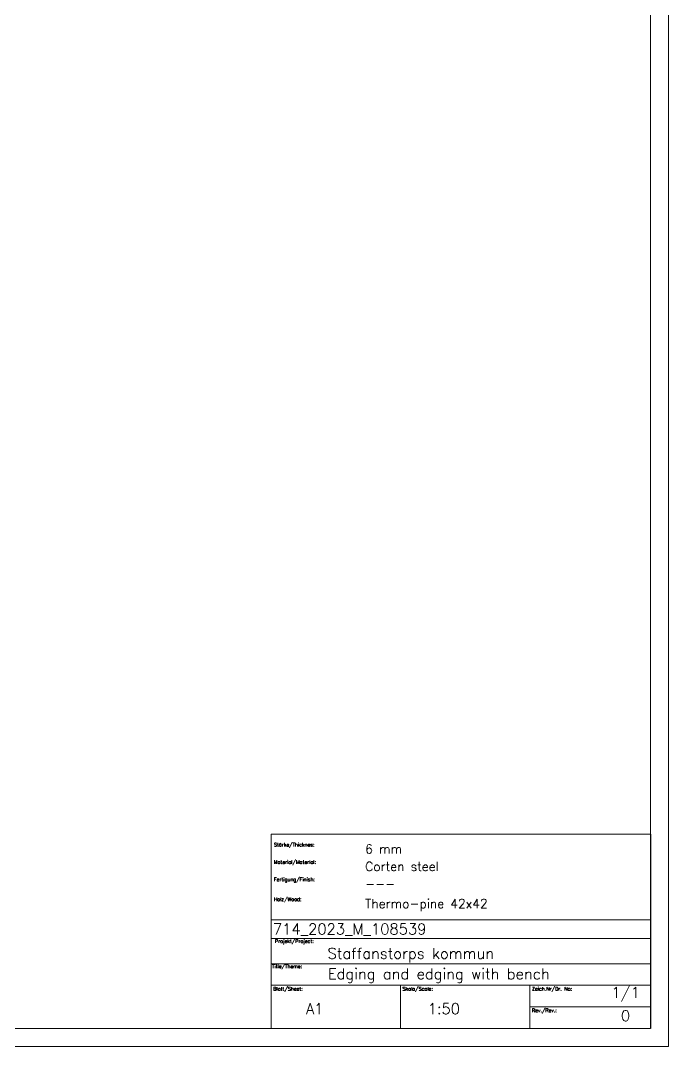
# Model space of a CAD drawing. Header units: millimetres. Extents: x 5046 to 103012, y -15969 to 47766.
# Drawn here: x 38037 to 47046, y -5997 to 8253 of the extents above; entities that cross this region are included whole.
import ezdxf

# ---------------------------------------------------------------- set-up
doc = ezdxf.new("R2010")
doc.units = ezdxf.units.MM
doc.linetypes.add('ACAD_ISO03W100', pattern=[30, 12, -18])
doc.layers.get('0').update_dxf_attribs({"lineweight": 0})
doc.layers.add('Profil główny', color=7, linetype='Continuous')
doc.layers.add('Przerywana', color=230, linetype='ACAD_ISO03W100', lineweight=0)
doc.layers.add('Tabelki', color=7, linetype='Continuous', lineweight=0)
doc.styles.add('Skala 1-100', font='simplex.shx', dxfattribs={"height": 300})

# ---------------------------------------------------------------- blocks, each defined once
blk = doc.blocks.new('tab')
at = {"layer": 'Profil główny'}
blk.add_line((0, 5400), (0, 0), dxfattribs=at)
at = {"layer": 'Tabelki'}
for p, q in [((-10550, 0), (-10550, 5400)), ((-10550, 5400), (0, 5400)), ((-10550, 3016), (0, 3016)), ((-10550, 2500), (0, 2500)), ((-10550, 1800), (0, 1800)), ((-10550, 1200), (0, 1200)), ((-6954, 0), (-6954, 1200)), ((-3358, 0), (-3358, 1200)), ((-3358, 600), (0, 600)), ((-10550, 0), (0, 0))]:
    blk.add_line(p, q, dxfattribs=at)
at = {"layer": 'Tabelki', "attachment_point": 1, "style": 'Skala 1-100'}
for s, width, heights, insert, char_height in [('Stärke/Thicknes:', 763.02, [0], (-10472, 5156), 100), ('\\pxql;6 mm', 7907.63, [630], (-7935, 5109), 250), ('Material/Material:', 763.02, [0], (-10472, 4674), 100), ('\\pxql;Corten steel', 7907.63, [630], (-7935, 4626), 250), ('Fertigung/Finish:', 763.02, [0], (-10472, 4191), 100), ('\\pxql;---', 7907.63, [630], (-7935, 4144), 250), ('Holz/Wood:', 763.02, [0], (-10472, 3641), 100), ('\\pxql;Thermo-pine 42x42', 7907.63, [630], (-7935, 3594), 250), ('\\pxql;714_2023_M_108539', 9394.32, [0], (-10499, 2912), 300), ('\\pxql;Staffanstorps kommun', 7907.63, [630], (-8979, 2235), 300), ('Title/Theme:', 763.02, [0], (-10523, 1777), 100), ('\\pxql;Edging and edging with bench', 7907.63, [630], (-8973, 1667), 300), ('\\pxql;Blatt/Sheet:', 2400, [0], (-10489, 1152), 100), ('\\pxql;Skala/Scale:', 2400, [0], (-6898, 1152), 100), ('\\pxql;Zeich.Nr/Dr. No:', 2400, [0], (-3297, 1152), 100), ('\\pxqc;1/1', 1269, [475], (-1325, 1152), 300), ('\\pxqc;\\PA1', 2400, [0], (-10539, 1200), 300), ('\\pxqc;\\P1:50', 2400, [0], (-6947, 1200), 300), ('\\pxql;Rev./Rev.:', 2400, [0], (-3297, 552), 100), ('\\pxqc;0', 1269, [475], (-1329, 504), 300)]:
    blk.add_mtext_dynamic_manual_height_columns(s, width=width, gutter_width=65, heights=heights, dxfattribs=dict(at, insert=insert, char_height=char_height))
at = {"layer": 'Tabelki', "ltscale": 5, "insert": (-4848, 2476), "char_height": 100, "width": 11196.79, "attachment_point": 2, "style": 'Skala 1-100'}
blk.add_mtext('\\pxql;Projekt/Project:  ', dxfattribs=at)

msp = doc.modelspace()

# ---------------------------------------------------------------- linework, layer by layer
for p, q in [((47046, 23703.4), (47046, -4496.6)), ((47046, -5996.6), (47046, 23703.4)), ((46796, 23453.4), (46796, -5746.6)), ((46796, -5746.6), (6296, -5746.6)), ((47046, -5996.6), (5046, -5996.6)), ((5046, -5996.6), (47046, -5996.6))]:
    msp.add_line(p, q)

# ---------------------------------------------------------------- block references
at = {"layer": 'Przerywana', "xscale": 0.5, "yscale": 0.5, "zscale": 0.5}
msp.add_blockref('tab', (46796, -5746.6), dxfattribs=at)

doc.saveas('drawing.dxf')
